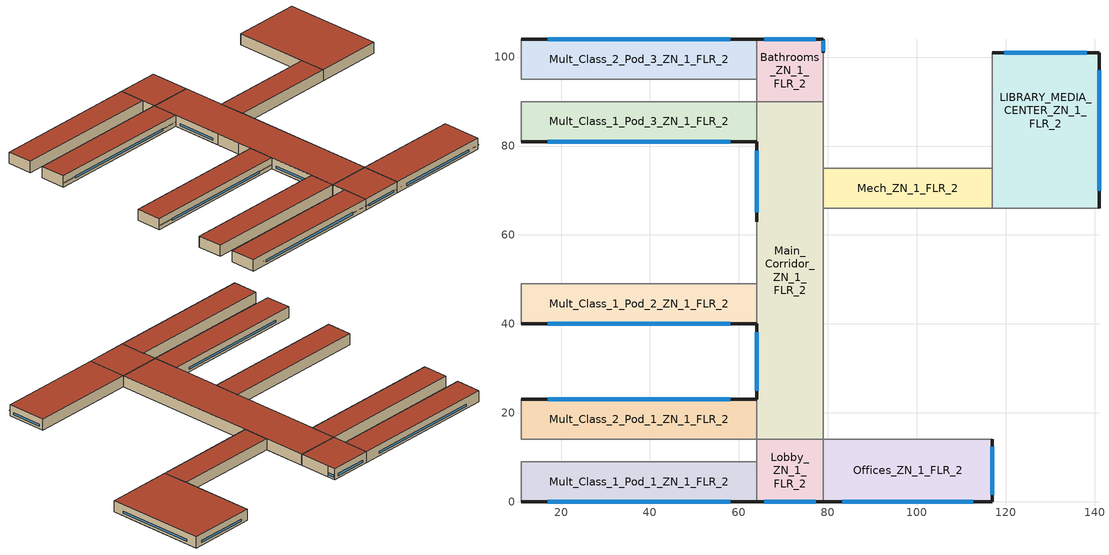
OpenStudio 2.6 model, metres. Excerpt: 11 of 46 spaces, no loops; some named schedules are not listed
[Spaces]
Bathrooms_ZN_1_FLR_2
 floor to Bathrooms_ZN_1_FLR_1: 79,104 79,90 64,90 64,104 z4
 wall outside (BTAP-Ext-Wall-Mass:U-0.21-:{ "cond"=>0.19}): 79,101 79,104 64,104 z4:8
 wall to Auditorium_ZN_1_FLR_1: 79,90 79,101 z4:8
 wall to Mult_Class_2_Pod_3_ZN_1_FLR_2: 64,104 64,95 z4:8
 wall to Corridor_Pod_3_ZN_1_FLR_2: 64,95 64,90 z4:8
 wall to Main_Corridor_ZN_1_FLR_2: 64,90 79,90 z4:8
 window: 79,101.36 79,103.64 z4.88:5.66; 77.29,104 65.71,104 z4.88:5.65
 roof outside (BTAP-Ext-Roof-Metal:U-0.138-:{ "cond"=>0.117}): 79,90 79,104 64,104 64,90 z8
Offices_ZN_1_FLR_2
 floor to Offices_ZN_1_FLR_1: 117,14 117,0 79,0 79,14 z4
 wall outside (BTAP-Ext-Wall-Mass:U-0.21-:{ "cond"=>0.19}): 79,0 117,0 117,14 z4:8
 wall to Lobby_ZN_1_FLR_2: 79,14 79,0 z4:8
 wall to Gym_ZN_1_FLR_1: 117,14 79,14 z4:8
 window: 83.3,0 112.7,0 z4.87:5.65; 117,1.6 117,12.4 z4.88:5.65
 roof outside (BTAP-Ext-Roof-Metal:U-0.138-:{ "cond"=>0.117}): 117,0 117,14 79,14 79,0 z8
Mech_ZN_1_FLR_2
 floor to Mech_ZN_1_FLR_1: 117,75 117,66 79,66 79,75 z4
 wall to Gym_ZN_1_FLR_1: 79,66 117,66 z4:8
 wall to Main_Corridor_ZN_1_FLR_2: 79,75 79,66 z4:8
 wall to Auditorium_ZN_1_FLR_1: 117,75 79,75 z4:8
 wall to LIBRARY_MEDIA_CENTER_ZN_1_FLR_2: 117,66 117,75 z4:8
 roof outside (BTAP-Ext-Roof-Metal:U-0.138-:{ "cond"=>0.117}): 117,66 117,75 79,75 79,66 z8
LIBRARY_MEDIA_CENTER_ZN_1_FLR_2
 floor to Kitchen_ZN_1_FLR_1: 141,75 141,66 117,66 117,75 z4
 floor to Cafeteria_ZN_1_FLR_1: 141,101 141,75 117,75 117,101 z4
 wall outside (BTAP-Ext-Wall-Mass:U-0.21-:{ "cond"=>0.19}): 141,66 141,101 117,101 z4:8
 wall to Auditorium_ZN_1_FLR_1: 117,101 117,75 z4:8
 wall to Aux_Gym_ZN_1_FLR_1: 117,66 141,66 z4:8
 window: 141,69.96 141,97.04 / 138.28,101 119.72,101 z4.87:5.65
 roof outside (BTAP-Ext-Roof-Metal:U-0.138-:{ "cond"=>0.117}): 141,66 141,101 117,101 117,66 z8
Main_Corridor_ZN_1_FLR_2
 floor to Main_Corridor_ZN_1_FLR_1: 79,90 79,14 64,14 64,90 z4
 wall outside (BTAP-Ext-Wall-Mass:U-0.21-:{ "cond"=>0.19}): 64,81 64,63 / 64,40 64,23 z4:8
 wall to Gym_ZN_1_FLR_1: 79,14 79,66 z4:8
 wall to Mult_Class_1_Pod_2_ZN_1_FLR_2: 64,49 64,40 z4:8
 wall to Auditorium_ZN_1_FLR_1: 79,75 79,90 z4:8
 wall to Corridor_Pod_2_ZN_1_FLR_2: 64,54 64,49 z4:8
 wall to Mult_Class_2_Pod_1_ZN_1_FLR_2: 64,23 64,14 z4:8
 wall to Mult_Class_2_Pod_2_ZN_1_FLR_2: 64,63 64,54 z4:8
 wall to Mult_Class_1_Pod_3_ZN_1_FLR_2: 64,90 64,81 z4:8
 wall to Lobby_ZN_1_FLR_2: 64,14 79,14 z4:8
 window: 64,38.06 64,24.94 / 64,78.95 64,65.05 z4.88:5.65
 roof outside (BTAP-Ext-Roof-Metal:U-0.138-:{ "cond"=>0.117}): 79,14 79,90 64,90 64,14 z8
Mult_Class_2_Pod_1_ZN_1_FLR_2
 floor to Mult_Class_2_Pod_1_ZN_1_FLR_1: 64,23 64,14 11,14 11,23 z4
 wall outside (BTAP-Ext-Wall-Mass:U-0.21-:{ "cond"=>0.19}): 64,23 11,23 z4:8
 wall to Corridor_Pod_1_ZN_1_FLR_2: 11,14 64,14 z4:8
 wall to Corner_Class_2_Pod_1_ZN_1_FLR_2: 11,23 11,14 z4:8
 window: 58.01,23 16.99,23 z4.87:5.65
 roof outside (BTAP-Ext-Roof-Metal:U-0.138-:{ "cond"=>0.117}): 64,14 64,23 11,23 11,14 z8
Mult_Class_1_Pod_1_ZN_1_FLR_2
 floor to Mult_Class_1_Pod_1_ZN_1_FLR_1: 64,9 64,0 11,0 11,9 z4
 wall outside (BTAP-Ext-Wall-Mass:U-0.21-:{ "cond"=>0.19}): 11,0 64,0 z4:8
 wall to Lobby_ZN_1_FLR_2: 64,0 64,9 z4:8
 wall to Corridor_Pod_1_ZN_1_FLR_2: 64,9 11,9 z4:8
 wall to Corner_Class_1_Pod_1_ZN_1_FLR_2: 11,9 11,0 z4:8
 window: 16.99,0 58.01,0 z4.87:5.65
 roof outside (BTAP-Ext-Roof-Metal:U-0.138-:{ "cond"=>0.117}): 64,0 64,9 11,9 11,0 z8
Mult_Class_1_Pod_2_ZN_1_FLR_2
 floor to Mult_Class_1_Pod_2_ZN_1_FLR_1: 64,49 64,40 11,40 11,49 z4
 wall outside (BTAP-Ext-Wall-Mass:U-0.21-:{ "cond"=>0.19}): 11,40 64,40 z4:8
 wall to Corner_Class_1_Pod_2_ZN_1_FLR_2: 11,49 11,40 z4:8
 wall to Corridor_Pod_2_ZN_1_FLR_2: 64,49 11,49 z4:8
 window: 16.99,40 58.01,40 z4.87:5.65
 roof outside (BTAP-Ext-Roof-Metal:U-0.138-:{ "cond"=>0.117}): 64,40 64,49 11,49 11,40 z8
Mult_Class_1_Pod_3_ZN_1_FLR_2
 floor to Mult_Class_1_Pod_3_ZN_1_FLR_1: 64,90 64,81 11,81 11,90 z4
 wall outside (BTAP-Ext-Wall-Mass:U-0.21-:{ "cond"=>0.19}): 11,81 64,81 z4:8
 wall to Corridor_Pod_3_ZN_1_FLR_2: 64,90 11,90 z4:8
 wall to Corner_Class_1_Pod_3_ZN_1_FLR_2: 11,90 11,81 z4:8
 window: 16.99,81 58.01,81 z4.87:5.65
 roof outside (BTAP-Ext-Roof-Metal:U-0.138-:{ "cond"=>0.117}): 64,81 64,90 11,90 11,81 z8
Mult_Class_2_Pod_3_ZN_1_FLR_2
 floor to Mult_Class_2_Pod_3_ZN_1_FLR_1: 64,104 64,95 11,95 11,104 z4
 wall outside (BTAP-Ext-Wall-Mass:U-0.21-:{ "cond"=>0.19}): 64,104 11,104 z4:8
 wall to Corner_Class_2_Pod_3_ZN_1_FLR_2: 11,104 11,95 z4:8
 wall to Corridor_Pod_3_ZN_1_FLR_2: 11,95 64,95 z4:8
 window: 58.01,104 16.99,104 z4.87:5.65
 roof outside (BTAP-Ext-Roof-Metal:U-0.138-:{ "cond"=>0.117}): 64,95 64,104 11,104 11,95 z8
Lobby_ZN_1_FLR_2
 floor to Lobby_ZN_1_FLR_1: 79,14 79,0 64,0 64,14 z4
 wall outside (BTAP-Ext-Wall-Mass:U-0.21-:{ "cond"=>0.19}): 64,0 79,0 z4:8
 wall to Corridor_Pod_1_ZN_1_FLR_2: 64,14 64,9 z4:8
 window: 65.71,0 77.29,0 z4.88:5.65
 roof outside (BTAP-Ext-Roof-Metal:U-0.138-:{ "cond"=>0.117}): 79,0 79,14 64,14 64,0 z8
shading: 116.97,0 79.03,0 79.03,-0.35 116.97,-0.35 z5.76; 63.97,81 11.03,81 11.03,80.65 63.97,80.65 z5.76; 63.97,40 11.03,40 11.03,39.65 63.97,39.65 z5.76; 63.97,0 11.03,0 11.03,-0.35 63.97,-0.35 z5.76; 78.97,0 64.03,0 64.03,-0.35 78.97,-0.35 z5.77
[Site]
Fort McMurray AP_AB_CAN: Latitude {deg}=56.653; Longitude {deg}=-111.223; Time Zone {hr}=-7; Elevation {m}=369.1; Terrain=City
[Building]
SecondarySchool-CAN_AB_Fort.McMurray.AP.716890_CWEC2016.epw created: 2019-07-24 21:10:36 +0000: North Axis {deg}=0; Default Construction Set=BTAP-Mass at hdd = 6250.0; Standards Number of Stories=2; Standards Number of Above Ground Stories=2; Standards Building Type=NECB2017_SecondarySchool
[ClimateZones]
Climate Zone Institution Name 1=ASHRAE; Climate Zone Document Name 1=ANSI/ASHRAE Standard 169; Climate Zone Document Year 1=2006; Climate Zone Institution Name 2=CEC; Climate Zone Document Name 2=California Climate Zone Descriptions; Climate Zone Document Year 2=1995
[Site:WaterMainsTemperature]
Calculation Method=Correlation; Annual Average Outdoor Air Temperature {C}=1.875; Maximum Difference In Monthly Average Outdoor Air Temperatures {deltaC}=34.4
[Site:GroundTemperature:BuildingSurface]
19.527, 19.502, 19.536, 19.598, 20.002, 21.64, 22.225, 22.375, 21.449, 20.121, 19.802, 19.633
[SizingPeriod:DesignDay] Barometric Pressure {Pa}=96969; Sky Clearness=0; Rain Indicator=0; Snow Indicator=0; Day of Month=21; Daylight Saving Time Indicator=0; Humidity Indicating Type=Wetbulb; Dry-Bulb Temperature Range Modifier Type=DefaultMultipliers
Name | Maximum Dry-Bulb Temperature {C} | Daily Dry-Bulb Temperature Range {deltaC} | Humidity Indicating Conditions at Maximum Dry-Bulb | Wind Speed {m/s} | Wind Direction {deg} | Month | Day Type | Solar Model Indicator | ASHRAE Taub | ASHRAE Taud
Fort McMurray AP Ann Htg 99.6% Condns DB | -36.2 | 0 | -36.2 | 1 | 90 | 1 | WinterDesignDay | ASHRAEClearSky
Fort McMurray AP Ann Clg .4% Condns DB=>MWB | 28.9 | 12.4 | 17.8 | 3.7 | 250 | 7 | SummerDesignDay | ASHRAETau | 0.377 | 2.403
[Material:NoMass] Roughness=Smooth; Thermal Absorptance=0.9; Solar Absorptance=0.7
Name | Thermal Resistance {m2-K/W} | Visible Absorptance
Typical Carpet Pad | 0.21648 | 0.8
Typical Insulation 1 | 5.91238 | 0.7
Typical Insulation 2 | 4.49096 | 0.7
Typical Insulation 3 | 7.24636 | 0.7
Typical Carpet Pad 2 | 1.25503 | 0.8
Typical Carpet Pad 3 | 3.45515 | 0.8
Typical Insulation 4 | 0.526298 | 0.7
Typical Insulation 5 | 0.526316 | 0.7
Typical Insulation 6 R-28.35 | 4.99222 | 0.7
Typical Insulation 6 R-48.53 | 8.54699 | 0.7
[Material]
Name | Roughness | Thickness {m} | Conductivity {W/m-K} | Density {kg/m3} | Specific Heat {J/kg-K} | Thermal Absorptance | Solar Absorptance | Visible Absorptance
100mm Normalweight concrete floor | MediumSmooth | 0.1016 | 2.31 | 2322 | 832
G01 13mm gypsum board | Smooth | 0.0127 | 0.16 | 800 | 1090 | 0.9 | 0.7 | 0.5
G05 25mm wood | MediumSmooth | 0.0254 | 0.15 | 608 | 1630 | 0.9 | 0.5 | 0.5
4 in. Normalweight Concrete Floor | MediumRough | 0.1016 | 2.31 | 2322 | 832 | 0.9 | 0.7 | 0.7
1IN Stucco; 1IN Stucco 1 | Smooth | 0.0253 | 0.6918 | 1858 | 837 | 0.9 | 0.7 | 0.92
8IN CONCRETE HW RefBldg; 8IN CONCRETE HW RefBldg 1 | Rough | 0.2032 | 1.311 | 2240 | 836.8 | 0.9 | 0.7 | 0.7
1/2IN Gypsum; 1/2IN Gypsum 1 | Smooth | 0.0127 | 0.16 | 784.9 | 830 | 0.9 | 0.4 | 0.4
Metal Roof Surface; F08 Metal surface; Metal Roof Surface 1 | Smooth | 0.0008 | 45.28 | 7824 | 500 | 0.9 | 0.7 | 0.7
6 in. Normalweight Concrete Floor | MediumRough | 0.1524 | 2.31 | 2322 | 832 | 0.9 | 0.7 | 0.7
[Construction]
BTAP-Int-Floor: 100mm Normalweight concrete floor, Typical Carpet Pad
BTAP-Int-Wall: G01 13mm gypsum board, G01 13mm gypsum board
BTAP-Int-Ceiling: Typical Carpet Pad, 100mm Normalweight concrete floor
BTAP-Ext-DaylightDiffuser: SimpleGlazing
BTAP-Int-Door: G05 25mm wood
BTAP-Ext-Floor-Mass:U-0.162: Typical Insulation 1, 4 in. Normalweight Concrete Floor, Typical Carpet Pad
BTAP-Ext-Wall-Mass:U-0.21: 1IN Stucco, 8IN CONCRETE HW RefBldg, Typical Insulation 2, 1/2IN Gypsum
BTAP-Ext-Roof-Metal:U-0.138: Metal Roof Surface, Typical Insulation 3
BTAP-Grnd-Floor-Mass:U-0.757: 6 in. Normalweight Concrete Floor, Typical Carpet Pad 2
BTAP-Grnd-Roof-Mass:U-0.284: 6 in. Normalweight Concrete Floor, Typical Carpet Pad 3
BTAP-Ext-Door:U-1.9000000000000001: F08 Metal surface, Typical Insulation 4
BTAP-Ext-OverHeadDoor:U-1.9000000000000001: Typical Insulation 5
BTAP-Ext-DaylightDiffuser:U=0.190 SHGC=0.600: SimpleGlazing:U=0.190 SHGC=0.600
BTAP-Ext-Wall-Mass:U-0.21-:{ "cond"=>0.19}: 1IN Stucco 1, 8IN CONCRETE HW RefBldg 1, Typical Insulation 6 R-28.35, 1/2IN Gypsum 1
BTAP-Ext-Roof-Metal:U-0.138-:{ "cond"=>0.117}: Metal Roof Surface 1, Typical Insulation 6 R-48.53
[DefaultConstructionSet]
BTAP-Mass at hdd = 6250.0: Default Exterior Surface Constructions=BTAP-Mass at hdd = 6250.0; Default Interior Surface Constructions=Default Surface Constructions 2; Default Ground Contact Surface Constructions=BTAP-Mass at hdd = 6250.0 1; Default Exterior SubSurface Constructions=BTAP-Mass at hdd = 6250.0; Default Interior SubSurface Constructions=Default Sub Surface Constructions 2; Interior Partition Construction=BTAP-Int-Door
[DefaultSurfaceConstructions]
Name | Floor Construction | Wall Construction | Roof Ceiling Construction
Default Surface Constructions 2 | BTAP-Int-Floor | BTAP-Int-Wall | BTAP-Int-Ceiling
BTAP-Mass at hdd = 6250.0 | BTAP-Ext-Floor-Mass:U-0.162 | BTAP-Ext-Wall-Mass:U-0.21 | BTAP-Ext-Roof-Metal:U-0.138
BTAP-Mass at hdd = 6250.0 1 | BTAP-Grnd-Floor-Mass:U-0.757 | BTAP-Grnd-Roof-Mass:U-0.284 | BTAP-Grnd-Roof-Mass:U-0.284
[DefaultSubSurfaceConstructions]
Name | Fixed Window Construction | Operable Window Construction | Door Construction | Glass Door Construction | Overhead Door Construction | Skylight Construction | Tubular Daylight Dome Construction | Tubular Daylight Diffuser Construction
Default Sub Surface Constructions 2 | BTAP-Ext-DaylightDiffuser | BTAP-Ext-DaylightDiffuser | BTAP-Int-Door
BTAP-Mass at hdd = 6250.0 | BTAP-Ext-DaylightDiffuser:U=0.190 SHGC=0.600 | BTAP-Ext-DaylightDiffuser:U=0.190 SHGC=0.600 | BTAP-Ext-Door:U-1.9000000000000001 | BTAP-Ext-DaylightDiffuser:U=0.190 SHGC=0.600 | BTAP-Ext-OverHeadDoor:U-1.9000000000000001 | BTAP-Ext-DaylightDiffuser:U=0.190 SHGC=0.600 | BTAP-Ext-DaylightDiffuser:U=0.190 SHGC=0.600 | BTAP-Ext-DaylightDiffuser:U=0.190 SHGC=0.600
[WindowMaterial:SimpleGlazingSystem] Solar Heat Gain Coefficient=0.3; Visible Transmittance=0.21
Name | U-Factor {W/m2-K}
SimpleGlazing | 2.2
SimpleGlazing:U=0.190 SHGC=0.600 | 1.9
[Space] Building Story=Building Story 2; Part of Total Floor Area=Yes
Name | Space Type | Thermal Zone
Bathrooms_ZN_1_FLR_2 | Space Function Washroom - other-sch-D | WET_ST=Washroom - other-sch-D_FL=Building Story 2_SCHD
LIBRARY_MEDIA_CENTER_ZN_1_FLR_2 | Space Function Library reading area | ALL_ST=Library reading area_FL=Building Story 2_SCH=C
Mult_Class_1_Pod_3_ZN_1_FLR_2; Mult_Class_1_Pod_1_ZN_1_FLR_2; Mult_Class_1_Pod_2_ZN_1_FLR_2 | Space Function Classroom/Lecture hall/Training room other | ALL_ST=Classroom/Lecture hall/Training room other_FL=Building Story 2_SCH=D 1
Offices_ZN_1_FLR_2 | Space Function Office enclosed <= 25 m2 | ALL_ST=Office enclosed <= 25 m2_FL=Building Story 2_SCH=A
Mult_Class_2_Pod_3_ZN_1_FLR_2; Mult_Class_2_Pod_1_ZN_1_FLR_2 | Space Function Classroom/Lecture hall/Training room other | ALL_ST=Classroom/Lecture hall/Training room other_FL=Building Story 2_SCH=D 2
Mech_ZN_1_FLR_2 | Space Function Electrical/Mechanical room-sch-D | WILD_ST=Electrical/Mechanical room-sch-D_FL=Building Story 2_SCH=D
Main_Corridor_ZN_1_FLR_2 | Space Function Corridor/Transition area other-sch-D | WILD_ST=Corridor/Transition area other-sch-D_FL=Building Story 2_SCH=D
Lobby_ZN_1_FLR_2 | Space Function Lobby - other | ALL_ST=Lobby - other_FL=Building Story 2_SCH=C
[BuildingStory]
Building Story 2: Nominal Z Coordinate {m}=4
[SpaceType] Standards Building Type=Space Function
Name | Default Schedule Set | Design Specification Outdoor Air Object | Standards Space Type
Space Function Washroom - other-sch-D | Space Function Washroom - other-sch-D Schedule Set | Space Function Washroom - other-sch-D Ventilation | Washroom - other-sch-D
Space Function Classroom/Lecture hall/Training room other | Space Function Classroom/Lecture hall/Training room other Schedule Set | Space Function Classroom/Lecture hall/Training room other Ventilation | Classroom/Lecture hall/Training room other
Space Function Corridor/Transition area other-sch-D | Space Function Corridor/Transition area other-sch-D Schedule Set | Space Function Corridor/Transition area other-sch-D Ventilation | Corridor/Transition area other-sch-D
Space Function Library reading area | Space Function Library reading area Schedule Set | Space Function Library reading area Ventilation | Library reading area
Space Function Lobby - other | Space Function Lobby - other Schedule Set | Space Function Lobby - other Ventilation | Lobby - other
Space Function Electrical/Mechanical room-sch-D | Space Function Electrical/Mechanical room-sch-D Schedule Set | Space Function Electrical/Mechanical room-sch-D Ventilation | Electrical/Mechanical room-sch-D
Space Function Office enclosed <= 25 m2 | Space Function Office enclosed <= 25 m2 Schedule Set | Space Function Office enclosed <= 25 m2 Ventilation | Office enclosed <= 25 m2
[People:Definition] Number of People Calculation Method=People/Area; Fraction Radiant=0.3
Name | People per Space Floor Area {person/m2}
Space Function Electrical/Mechanical room-sch-D People Definition | 0.00500182
Space Function Library reading area People Definition; Space Function Office enclosed <= 25 m2 People Definition | 0.0500182
Space Function Lobby - other People Definition | 0.100036
Space Function Washroom - other-sch-D People Definition | 0.0333454
[People] Work Efficiency Schedule=Work Efficiency Schedule; Clothing Insulation Schedule=Clothing Schedule; Air Velocity Schedule=Air Velocity Schedule; Multiplier=1
Name | People Definition | Space or SpaceType
Space Function Electrical/Mechanical room-sch-D People | Space Function Electrical/Mechanical room-sch-D People Definition | Space Function Electrical/Mechanical room-sch-D
Space Function Library reading area People | Space Function Library reading area People Definition | Space Function Library reading area
Space Function Lobby - other People | Space Function Lobby - other People Definition | Space Function Lobby - other
Space Function Washroom - other-sch-D People | Space Function Washroom - other-sch-D People Definition | Space Function Washroom - other-sch-D
[Lights:Definition] Design Level Calculation Method=Watts/Area; Fraction Radiant=0.5; Fraction Visible=0.2
Name | Watts per Space Floor Area {W/m2}
Space Function Electrical/Mechanical room-sch-D Lights Definition | 4.60167
Space Function Library reading area Lights Definition-new | 10.3
Space Function Lobby - other Lights Definition-new | 9
Space Function Office enclosed <= 25 m2 Lights Definition-new | 8
Space Function Washroom - other-sch-D Lights Definition-new | 6.8
[Lights] Fraction Replaceable=1
Name | Lights Definition | Space or SpaceType
Space Function Electrical/Mechanical room-sch-D Lights | Space Function Electrical/Mechanical room-sch-D Lights Definition | Space Function Electrical/Mechanical room-sch-D
Space Function Library reading area Lights | Space Function Library reading area Lights Definition-new | Space Function Library reading area
Space Function Lobby - other Lights | Space Function Lobby - other Lights Definition-new | Space Function Lobby - other
Space Function Washroom - other-sch-D Lights | Space Function Washroom - other-sch-D Lights Definition-new | Space Function Washroom - other-sch-D
[ElectricEquipment:Definition] Design Level Calculation Method=Watts/Area; Fraction Radiant=0.5
Name | Watts per Space Floor Area {W/m2}
Space Function Washroom - other-sch-D Elec Equip Definition - 30.0 percent reduction; Space Function Electrical/Mechanical room-sch-D Elec Equip Definition - 30.0 percent reduction; Space Function Library reading area Elec Equip Definition - 30.0 percent reduction; Space Function Lobby - other Elec Equip Definition - 30.0 percent reduction | 0.700254
Space Function Office enclosed <= 25 m2 Elec Equip Definition - 30.0 percent reduction | 5.25191
[ElectricEquipment]
Name | Electric Equipment Definition | Space or SpaceType
Space Function Electrical/Mechanical room-sch-D Elec Equip 30.0 percent reduction | Space Function Electrical/Mechanical room-sch-D Elec Equip Definition - 30.0 percent reduction | Space Function Electrical/Mechanical room-sch-D
Space Function Library reading area Elec Equip 30.0 percent reduction | Space Function Library reading area Elec Equip Definition - 30.0 percent reduction | Space Function Library reading area
Space Function Lobby - other Elec Equip 30.0 percent reduction | Space Function Lobby - other Elec Equip Definition - 30.0 percent reduction | Space Function Lobby - other
Space Function Washroom - other-sch-D Elec Equip 30.0 percent reduction | Space Function Washroom - other-sch-D Elec Equip Definition - 30.0 percent reduction | Space Function Washroom - other-sch-D
[DesignSpecification:OutdoorAir] Outdoor Air Method=Sum; Outdoor Air Flow per Person {m3/s-person}=0; Outdoor Air Flow Rate {m3/s}=0; Outdoor Air Flow Air Changes per Hour {1/hr}=0
Name | Outdoor Air Flow per Floor Area {m3/s-m2}
Space Function Classroom/Lecture hall/Training room other Ventilation | 0.00278384
Space Function Electrical/Mechanical room-sch-D Ventilation; Space Function Washroom - other-sch-D Ventilation | 0.0003048
Space Function Library reading area Ventilation | 0.0008636
Space Function Lobby - other Ventilation | 0.0041148
[DefaultScheduleSet] People Activity Level Schedule=NECB-Activity; Infiltration Schedule=Always On
Name | Number of People Schedule | Lighting Schedule | Electric Equipment Schedule
Space Function Classroom/Lecture hall/Training room other Schedule Set; Space Function Washroom - other-sch-D Schedule Set | NECB-D-Occupancy | NECB-D-Occupancy-NECB-D-Lighting-0.5-0.0-0.67-Light Ruleset | NECB-D-Electric-Equipment
Space Function Library reading area Schedule Set; Space Function Lobby - other Schedule Set | NECB-C-Occupancy | NECB-C-Occupancy-NECB-C-Lighting-0.0-0.0-0.67-Light Ruleset | NECB-C-Electric-Equipment
[ThermostatSetpoint:DualSetpoint]
Name | Heating Setpoint Temperature Schedule | Cooling Setpoint Temperature Schedule
Space Function Washroom - other-sch-D Thermostat 6; Space Function Classroom/Lecture hall/Training room other Thermostat 51; Space Function Classroom/Lecture hall/Training room other Thermostat 52; Space Function Corridor/Transition area other-sch-D Thermostat 17; Space Function Electrical/Mechanical room-sch-D Thermostat 6 | NECB-D-Thermostat Setpoint-Heating | NECB-D-Thermostat Setpoint-Cooling
Space Function Lobby - other Thermostat 6; Space Function Library reading area Thermostat 3 | NECB-C-Thermostat Setpoint-Heating | NECB-C-Thermostat Setpoint-Cooling
Space Function Office enclosed <= 25 m2 Thermostat 6 | NECB-A-Thermostat Setpoint-Heating | NECB-A-Thermostat Setpoint-Cooling
[SpaceInfiltration:DesignFlowRate] Schedule=Always On Discrete; Design Flow Rate Calculation Method=Flow/ExteriorArea; Flow per Exterior Surface Area {m3/s-m2}=0.0001289; Constant Term Coefficient=0; Temperature Term Coefficient=0; Velocity Term Coefficient=0.224; Velocity Squared Term Coefficient=0
Name | Space or SpaceType
Bathrooms_ZN_1_FLR_2 Infiltration | Bathrooms_ZN_1_FLR_2
LIBRARY_MEDIA_CENTER_ZN_1_FLR_2 Infiltration | LIBRARY_MEDIA_CENTER_ZN_1_FLR_2
Lobby_ZN_1_FLR_2 Infiltration | Lobby_ZN_1_FLR_2
Main_Corridor_ZN_1_FLR_2 Infiltration | Main_Corridor_ZN_1_FLR_2
Mech_ZN_1_FLR_2 Infiltration | Mech_ZN_1_FLR_2
Mult_Class_1_Pod_1_ZN_1_FLR_2 Infiltration | Mult_Class_1_Pod_1_ZN_1_FLR_2
Mult_Class_1_Pod_2_ZN_1_FLR_2 Infiltration | Mult_Class_1_Pod_2_ZN_1_FLR_2
Mult_Class_1_Pod_3_ZN_1_FLR_2 Infiltration | Mult_Class_1_Pod_3_ZN_1_FLR_2
Mult_Class_2_Pod_1_ZN_1_FLR_2 Infiltration | Mult_Class_2_Pod_1_ZN_1_FLR_2
Mult_Class_2_Pod_3_ZN_1_FLR_2 Infiltration | Mult_Class_2_Pod_3_ZN_1_FLR_2
Offices_ZN_1_FLR_2 Infiltration | Offices_ZN_1_FLR_2
[ThermalZone] Use Ideal Air Loads=No
Name | Thermostat
WET_ST=Washroom - other-sch-D_FL=Building Story 2_SCHD | Space Function Washroom - other-sch-D Thermostat 6
ALL_ST=Lobby - other_FL=Building Story 2_SCH=C | Space Function Lobby - other Thermostat 6
ALL_ST=Classroom/Lecture hall/Training room other_FL=Building Story 2_SCH=D 1 | Space Function Classroom/Lecture hall/Training room other Thermostat 51
ALL_ST=Classroom/Lecture hall/Training room other_FL=Building Story 2_SCH=D 2 | Space Function Classroom/Lecture hall/Training room other Thermostat 52
ALL_ST=Library reading area_FL=Building Story 2_SCH=C | Space Function Library reading area Thermostat 3
ALL_ST=Office enclosed <= 25 m2_FL=Building Story 2_SCH=A | Space Function Office enclosed <= 25 m2 Thermostat 6
WILD_ST=Corridor/Transition area other-sch-D_FL=Building Story 2_SCH=D | Space Function Corridor/Transition area other-sch-D Thermostat 17
WILD_ST=Electrical/Mechanical room-sch-D_FL=Building Story 2_SCH=D | Space Function Electrical/Mechanical room-sch-D Thermostat 6
